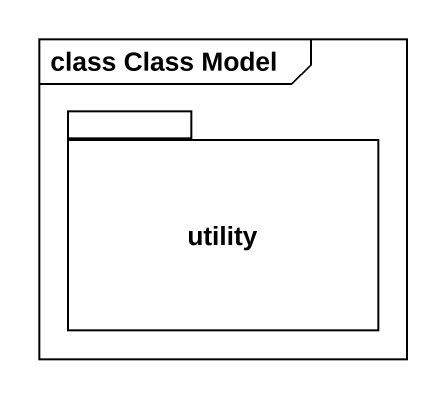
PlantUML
@startuml
mainframe class Class Model
package utility {
}
@enduml
